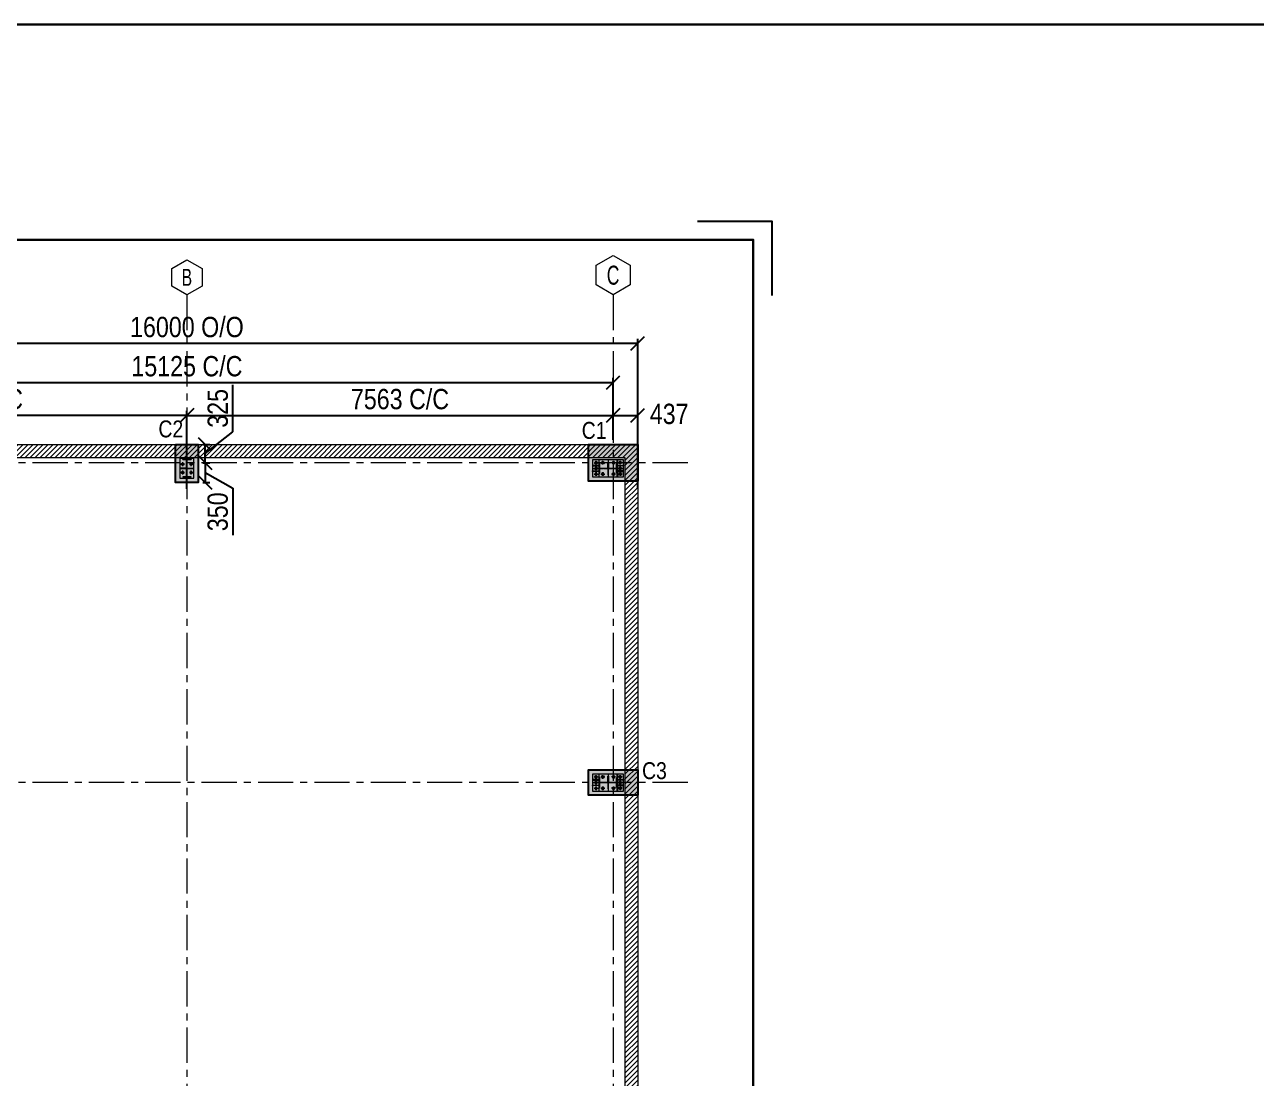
# Model space of a CAD drawing. Header units: inches. Extents: x 683042 to 921062, y -316188 to -5771.
# Drawn here: x 817568 to 839426, y -74270 to -55575 of the extents above; entities that cross this region are included whole.
import ezdxf
from ezdxf.enums import TextEntityAlignment as Align

# ---------------------------------------------------------------- set-up
doc = ezdxf.new("R2010")
doc.units = ezdxf.units.IN
doc.header["$MEASUREMENT"] = 0
doc.linetypes.add('CENTER', pattern=[2, 1.25, -0.25, 0.25, -0.25])
for name, color, linetype, lineweight in [('CENTER LINE.(FSH)', 10, 'CENTER', 0), ('R-FOUND', 97, 'Continuous', 30), ('R-text', 7, 'Continuous', 30), ('TEXT-2 CHIRAG', 6, 'Continuous', 9)]:
    doc.layers.add(name, color=color, linetype=linetype, lineweight=lineweight)
for name, color, linetype in [('DETAIL-A', 41, 'Continuous'), ('R-column', 5, 'Continuous'), ('WALL', 30, 'Continuous')]:
    doc.layers.add(name, color=color, linetype=linetype)
doc.styles.add('ROMAND', font='swissc.ttf')
doc.dimstyles.new('CHIRAG', dxfattribs={"dimscale": 80, "dimtxt": 2.5, "dimasz": 2, "dimexe": 1, "dimexo": 1, "dimgap": 1, "dimtad": 0, "dimdec": 0, "dimzin": 0, "dimdsep": 46, "dimtxsty": 'ROMAND', "dimblk": 'OBLIQUE', "dimcen": 1, "dimclrd": 8, "dimclre": 8, "dimclrt": 256, "dimadec": 0, "dimazin": 0, "dimtfac": 1, "dimtdec": 0, "dimtmove": 0, "dimatfit": 3, "dimfxl": 15, "dimtolj": 1, "dimtzin": 0, "dimlwd": -1, "dimlwe": -1, "dimarcsym": 1})

# ---------------------------------------------------------------- blocks, each defined once
blk = doc.blocks.new('A$C168B1277')
at = {"lineweight": 5}
h = blk.add_hatch(color=3, dxfattribs=at)
h.dxf.hatch_style = 1
h.paths.add_polyline_path([(50, 331), (200, 331), (200, 325), (50, 325)])
h = blk.add_hatch(color=3, dxfattribs=at)
h.dxf.hatch_style = 1
h.paths.add_polyline_path([(128, 25), (128, 325), (122, 325), (122, 25)])
h = blk.add_hatch(color=3, dxfattribs=at)
h.dxf.hatch_style = 1
h.paths.add_polyline_path([(50, 19), (200, 19), (200, 25), (50, 25)])
at = {"layer": 'DETAIL-A', "lineweight": 5}
h = blk.add_hatch(color=256, dxfattribs=at)
h.dxf.hatch_style = 1
h.paths.add_polyline_path([(122, 171), (10, 171), (10, 179), (122, 179)])
h = blk.add_hatch(color=256, dxfattribs=at)
h.dxf.hatch_style = 1
h.paths.add_polyline_path([(128, 171), (240, 171), (240, 179), (128, 179)])
at = {"linetype": 'CENTER', "lineweight": 5}
blk.add_line((125, 0), (125, 350), dxfattribs=at)
at = {"lineweight": 5}
for points in [[(10, 171), (122, 171), (122, 179), (10, 179)], [(240, 171), (128, 171), (128, 179), (240, 179)]]:
    blk.add_lwpolyline(points, close=True, dxfattribs=at)
at = {"layer": 'DETAIL-A', "lineweight": 5}
for p, q in [((82, 250), (18, 250)), ((50, 215), (50, 285)), ((232, 250), (168, 250)), ((200, 215), (200, 285)), ((82, 100), (18, 100)), ((50, 65), (50, 135)), ((232, 100), (168, 100)), ((200, 65), (200, 135))]:
    blk.add_line(p, q, dxfattribs=at)
at = {"layer": 'DETAIL-A', "linetype": 'CENTER', "lineweight": 5, "ltscale": 20}
for p, q in [((125, 350), (125, 0)), ((0, 175), (250, 175))]:
    blk.add_line(p, q, dxfattribs=at)
at = {"layer": 'DETAIL-A', "color": 1, "lineweight": 5}
blk.add_lwpolyline([(250, 0), (250, 350), (0, 350), (0, 0)], close=True, dxfattribs=at)
at = {"layer": 'DETAIL-A', "lineweight": 5}
for points in [[(30, 262), (50, 273), (70, 261), (70, 238), (50, 227), (30, 239)], [(180, 262), (200, 273), (220, 261), (220, 238), (200, 227), (180, 239)], [(30, 112), (50, 123), (70, 111), (70, 88), (50, 77), (30, 89)], [(180, 112), (200, 123), (220, 111), (220, 88), (200, 77), (180, 89)]]:
    blk.add_lwpolyline(points, close=True, dxfattribs=at)
at = {"layer": 'DETAIL-A', "color": 3, "lineweight": 5}
for points in [[(50, 331), (200, 331), (200, 325), (50, 325)], [(128, 25), (128, 325), (122, 325), (122, 25)], [(50, 19), (200, 19), (200, 25), (50, 25)]]:
    blk.add_lwpolyline(points, close=True, dxfattribs=at)
at = {"layer": 'DETAIL-A', "lineweight": 5}
for centre, radius in [((50, 250), 20), ((50, 250), 12), ((200, 250), 20), ((200, 250), 12), ((50, 100), 20), ((50, 100), 12), ((200, 100), 20), ((200, 100), 12)]:
    blk.add_circle(centre, radius, dxfattribs=at)
blk = doc.blocks.new('A$C153212E7')
at = {"lineweight": 5}
h = blk.add_hatch(color=256, dxfattribs=at)
h.dxf.hatch_style = 1
h.paths.add_polyline_path([(109, 300), (109, 0), (117, 0), (117, 300)])
h = blk.add_hatch(color=3, dxfattribs=at)
h.dxf.hatch_style = 1
h.paths.add_polyline_path([(117, 238), (117, 63), (125, 63), (125, 238)])
h.paths.add_polyline_path([(125, 147), (425, 147), (425, 153), (125, 153)])
h.paths.add_polyline_path([(433, 238), (433, 63), (425, 63), (425, 238)])
h = blk.add_hatch(color=256, dxfattribs=at)
h.dxf.hatch_style = 1
h.paths.add_polyline_path([(279, 153), (279, 262), (271, 262), (271, 153)])
h = blk.add_hatch(color=256, dxfattribs=at)
h.dxf.hatch_style = 1
h.paths.add_polyline_path([(441, 300), (441, 0), (433, 0), (433, 300)])
h = blk.add_hatch(color=256, dxfattribs=at)
h.dxf.hatch_style = 1
h.paths.add_polyline_path([(109, 204), (0, 204), (0, 196), (109, 196)])
h = blk.add_hatch(color=256, dxfattribs=at)
h.dxf.hatch_style = 1
h.paths.add_polyline_path([(109, 96), (0, 96), (0, 104), (109, 104)])
h = blk.add_hatch(color=256, dxfattribs=at)
h.dxf.hatch_style = 1
h.paths.add_polyline_path([(279, 147), (279, 38), (271, 38), (271, 147)])
h = blk.add_hatch(color=256, dxfattribs=at)
h.dxf.hatch_style = 1
h.paths.add_polyline_path([(441, 204), (550, 204), (550, 196), (441, 196)])
h = blk.add_hatch(color=256, dxfattribs=at)
h.dxf.hatch_style = 1
h.paths.add_polyline_path([(441, 96), (550, 96), (550, 104), (441, 104)])
blk.add_line((75, 150), (475, 150), dxfattribs=at)
at = {"color": 1, "lineweight": 5}
blk.add_lwpolyline([(0, 300), (550, 300), (550, 0), (0, 0)], close=True, dxfattribs=at)
at = {"lineweight": 5}
for points in [[(109, 300), (109, 0), (117, 0), (117, 300)], [(279, 153), (279, 262), (271, 262), (271, 153)], [(441, 300), (441, 0), (433, 0), (433, 300)], [(109, 204), (0, 204), (0, 196), (109, 196)], [(109, 96), (0, 96), (0, 104), (109, 104)], [(279, 147), (279, 38), (271, 38), (271, 147)], [(441, 204), (550, 204), (550, 196), (441, 196)], [(441, 96), (550, 96), (550, 104), (441, 104)]]:
    blk.add_lwpolyline(points, close=True, dxfattribs=at)
blk.add_circle((275, 150), 3, dxfattribs=at)
at = {"layer": 'DETAIL-A', "lineweight": 5}
for p, q in [((25, 250), (95, 250)), ((60, 218), (60, 282)), ((145, 250), (215, 250)), ((180, 218), (180, 282)), ((405, 250), (335, 250)), ((370, 218), (370, 282)), ((525, 250), (455, 250)), ((490, 218), (490, 282)), ((25, 150), (95, 150)), ((25, 50), (95, 50)), ((60, 118), (60, 182)), ((60, 82), (60, 18)), ((145, 50), (215, 50)), ((180, 82), (180, 18)), ((405, 50), (335, 50)), ((370, 82), (370, 18)), ((525, 150), (455, 150)), ((525, 50), (455, 50)), ((490, 118), (490, 182)), ((490, 82), (490, 18))]:
    blk.add_line(p, q, dxfattribs=at)
at = {"layer": 'DETAIL-A', "linetype": 'CENTER', "lineweight": 5, "ltscale": 20}
for p, q in [((275, 300), (275, 0)), ((550, 150), (0, 150))]:
    blk.add_line(p, q, dxfattribs=at)
at = {"layer": 'DETAIL-A', "lineweight": 5}
for points in [[(72, 270), (83, 250), (71, 230), (48, 230), (37, 250), (49, 270)], [(192, 270), (203, 250), (191, 230), (168, 230), (157, 250), (169, 270)], [(358, 270), (347, 250), (359, 230), (382, 230), (393, 250), (381, 270)], [(478, 270), (467, 250), (479, 230), (502, 230), (513, 250), (501, 270)], [(72, 170), (83, 150), (71, 130), (48, 130), (37, 150), (49, 170)], [(72, 30), (83, 50), (71, 70), (48, 70), (37, 50), (49, 30)], [(192, 30), (203, 50), (191, 70), (168, 70), (157, 50), (169, 30)], [(358, 30), (347, 50), (359, 70), (382, 70), (393, 50), (381, 30)], [(478, 170), (467, 150), (479, 130), (502, 130), (513, 150), (501, 170)], [(478, 30), (467, 50), (479, 70), (502, 70), (513, 50), (501, 30)]]:
    blk.add_lwpolyline(points, close=True, dxfattribs=at)
at = {"layer": 'DETAIL-A', "color": 3, "lineweight": 5}
for points in [[(117, 238), (117, 63), (125, 63), (125, 238)], [(433, 238), (433, 63), (425, 63), (425, 238)], [(125, 147), (425, 147), (425, 153), (125, 153)]]:
    blk.add_lwpolyline(points, close=True, dxfattribs=at)
at = {"layer": 'DETAIL-A', "lineweight": 5}
for centre, radius in [((60, 250), 20), ((60, 250), 12), ((180, 250), 20), ((180, 250), 12), ((370, 250), 20), ((370, 250), 12), ((490, 250), 20), ((490, 250), 12), ((60, 150), 20), ((60, 50), 20), ((60, 150), 12), ((60, 50), 12), ((180, 50), 20), ((180, 50), 12), ((370, 50), 20), ((370, 50), 12), ((490, 150), 20), ((490, 50), 20), ((490, 150), 12), ((490, 50), 12)]:
    blk.add_circle(centre, radius, dxfattribs=at)
blk = doc.blocks.new('COL')
at = {"layer": 'R-column'}
h = blk.add_hatch(color=256, dxfattribs=at)
h.dxf.hatch_style = 1
h.paths.add_polyline_path([(727141, -69770), (726266, -69770), (726266, -69120), (727141, -69120)])
h = blk.add_hatch(color=256, dxfattribs=at)
h.dxf.hatch_style = 1
h.paths.add_polyline_path([(734066, -69120), (734466, -69120), (734466, -69795), (734066, -69795)])
h = blk.add_hatch(color=256, dxfattribs=at)
h.dxf.hatch_style = 1
h.paths.add_polyline_path([(742266, -69770), (741391, -69770), (741391, -69120), (742266, -69120)])
h = blk.add_hatch(color=256, dxfattribs=at)
h.dxf.hatch_style = 1
h.paths.add_polyline_path([(727141, -75345), (726266, -75345), (726266, -74895), (727141, -74895)])
h = blk.add_hatch(color=256, dxfattribs=at)
h.dxf.hatch_style = 1
h.paths.add_polyline_path([(742266, -75345), (741391, -75345), (741391, -74895), (742266, -74895)])
h = blk.add_hatch(color=256, dxfattribs=at)
h.dxf.hatch_style = 1
h.paths.add_polyline_path([(727141, -81345), (726266, -81345), (726266, -80895), (727141, -80895)])
h = blk.add_hatch(color=256, dxfattribs=at)
h.dxf.hatch_style = 1
h.paths.add_polyline_path([(742266, -81345), (741391, -81345), (741391, -80895), (742266, -80895)])
h = blk.add_hatch(color=256, dxfattribs=at)
h.dxf.hatch_style = 1
h.paths.add_polyline_path([(727141, -87345), (726266, -87345), (726266, -86895), (727141, -86895)])
h = blk.add_hatch(color=256, dxfattribs=at)
h.dxf.hatch_style = 1
h.paths.add_polyline_path([(742266, -87345), (741391, -87345), (741391, -86895), (742266, -86895)])
h = blk.add_hatch(color=256, dxfattribs=at)
h.dxf.hatch_style = 1
h.paths.add_polyline_path([(734066, -92445), (734466, -92445), (734466, -93120), (734066, -93120)])
h = blk.add_hatch(color=256, dxfattribs=at)
h.dxf.hatch_style = 1
h.paths.add_polyline_path([(727141, -92470), (726266, -92470), (726266, -93120), (727141, -93120)])
h = blk.add_hatch(color=256, dxfattribs=at)
h.dxf.hatch_style = 1
h.paths.add_polyline_path([(742266, -92470), (741391, -92470), (741391, -93120), (742266, -93120)])
for points in [[(727141, -69770), (726266, -69770), (726266, -69120), (727141, -69120)], [(734066, -69120), (734466, -69120), (734466, -69795), (734066, -69795)], [(742266, -69770), (741391, -69770), (741391, -69120), (742266, -69120)], [(727141, -75345), (726266, -75345), (726266, -74895), (727141, -74895)], [(742266, -75345), (741391, -75345), (741391, -74895), (742266, -74895)], [(727141, -81345), (726266, -81345), (726266, -80895), (727141, -80895)], [(742266, -81345), (741391, -81345), (741391, -80895), (742266, -80895)], [(727141, -87345), (726266, -87345), (726266, -86895), (727141, -86895)], [(742266, -87345), (741391, -87345), (741391, -86895), (742266, -86895)], [(734066, -92445), (734466, -92445), (734466, -93120), (734066, -93120)], [(727141, -92470), (726266, -92470), (726266, -93120), (727141, -93120)], [(742266, -92470), (741391, -92470), (741391, -93120), (742266, -93120)]]:
    blk.add_lwpolyline(points, close=True, dxfattribs=at)
blk = doc.blocks.new('_Oblique')
at = {"color": 0, "linetype": 'ByBlock', "lineweight": -2}
blk.add_line((-0.5, -0.5), (0.5, 0.5), dxfattribs=at)
blk = doc.blocks.new('*D193')
at = {"color": 8, "linetype": 'Continuous', "transparency": 16777216}
for p, q in [((820728, -63348), (820852, -63348)), ((820728, -63698), (820852, -63698))]:
    blk.add_line(p, q, dxfattribs=at)
at = {"color": 8, "transparency": 16777216}
for p, q in [((820772, -63348), (820772, -63698)), ((820772, -63523), (821261, -63801)), ((821261, -63801), (821261, -64635))]:
    blk.add_line(p, q, dxfattribs=at)
at = {"layer": 'Defpoints', "color": 0, "transparency": 16777216}
for p in [(820648, -63348), (820648, -63698), (820772, -63698)]:
    blk.add_point(p, dxfattribs=at)
at = {"color": 8, "transparency": 16777216, "xscale": 240, "yscale": 240, "zscale": 240}
for p, rotation in [((820772, -63348), 90), ((820772, -63698), 270)]:
    blk.add_blockref('_Oblique', p, dxfattribs=dict(at, rotation=rotation))
at = {"lineweight": 5, "transparency": 16777216, "insert": (820996, -64218), "char_height": 360, "attachment_point": 5, "rotation": 90, "style": 'ROMAND'}
blk.add_mtext('\\A1;350', dxfattribs=at)
blk = doc.blocks.new('*D194')
at = {"color": 8, "transparency": 16777216}
for p, q in [((821262, -62798), (821262, -61968)), ((820772, -63186), (821262, -62798)), ((820772, -63348), (820772, -63023))]:
    blk.add_line(p, q, dxfattribs=at)
at = {"color": 8, "linetype": 'Continuous', "transparency": 16777216}
for p, q in [((820728, -63023), (820852, -63023)), ((820728, -63348), (820852, -63348))]:
    blk.add_line(p, q, dxfattribs=at)
at = {"layer": 'Defpoints', "color": 0, "transparency": 16777216}
for p in [(820648, -63023), (820772, -63023), (820648, -63348)]:
    blk.add_point(p, dxfattribs=at)
at = {"color": 8, "transparency": 16777216, "xscale": 240, "yscale": 240, "zscale": 240}
for p, rotation in [((820772, -63023), 90), ((820772, -63348), 270)]:
    blk.add_blockref('_Oblique', p, dxfattribs=dict(at, rotation=rotation))
at = {"lineweight": 5, "transparency": 16777216, "insert": (820997, -62383), "char_height": 360, "attachment_point": 5, "rotation": 90, "style": 'ROMAND'}
blk.add_mtext('\\A1;325', dxfattribs=at)
blk = doc.blocks.new('*D206')
at = {"color": 8, "linetype": 'Continuous', "transparency": 16777216}
for p, q in [((820448, -63811), (820448, -62428)), ((828011, -62943), (828011, -62428))]:
    blk.add_line(p, q, dxfattribs=at)
at = {"color": 8, "transparency": 16777216}
blk.add_line((820448, -62508), (828011, -62508), dxfattribs=at)
at = {"layer": 'Defpoints', "color": 0, "transparency": 16777216}
for p in [(828011, -62508), (828011, -63023), (820448, -63891)]:
    blk.add_point(p, dxfattribs=at)
at = {"color": 8, "transparency": 16777216, "xscale": 240, "yscale": 240, "zscale": 240, "rotation": 180}
blk.add_blockref('_Oblique', (820448, -62508), dxfattribs=at)
at = {"color": 8, "transparency": 16777216, "xscale": 240, "yscale": 240, "zscale": 240}
blk.add_blockref('_Oblique', (828011, -62508), dxfattribs=at)
at = {"lineweight": 5, "transparency": 16777216, "insert": (824229, -62221), "char_height": 360, "attachment_point": 5, "style": 'ROMAND'}
blk.add_mtext('\\A1;7563 C/C', dxfattribs=at)
blk = doc.blocks.new('*D195')
at = {"color": 8, "linetype": 'Continuous', "transparency": 16777216}
for p, q in [((812886, -63218), (812886, -61843)), ((828011, -62943), (828011, -61843))]:
    blk.add_line(p, q, dxfattribs=at)
at = {"color": 8, "transparency": 16777216}
blk.add_line((812886, -61923), (828011, -61923), dxfattribs=at)
at = {"layer": 'Defpoints', "color": 0, "transparency": 16777216}
for p in [(828011, -61923), (828011, -63023), (812886, -63298)]:
    blk.add_point(p, dxfattribs=at)
at = {"color": 8, "transparency": 16777216, "xscale": 240, "yscale": 240, "zscale": 240, "rotation": 180}
blk.add_blockref('_Oblique', (812886, -61923), dxfattribs=at)
at = {"color": 8, "transparency": 16777216, "xscale": 240, "yscale": 240, "zscale": 240}
blk.add_blockref('_Oblique', (828011, -61923), dxfattribs=at)
at = {"lineweight": 5, "transparency": 16777216, "insert": (820448, -61637), "char_height": 360, "attachment_point": 5, "style": 'ROMAND'}
blk.add_mtext('\\A1;15125 C/C', dxfattribs=at)
blk = doc.blocks.new('*D196')
at = {"color": 8, "linetype": 'Continuous', "transparency": 16777216}
for p, q in [((812448, -63811), (812448, -61149)), ((828448, -63811), (828448, -61149))]:
    blk.add_line(p, q, dxfattribs=at)
at = {"color": 8, "transparency": 16777216}
blk.add_line((812448, -61229), (828448, -61229), dxfattribs=at)
at = {"layer": 'Defpoints', "color": 0, "transparency": 16777216}
for p in [(828448, -61229), (812448, -63891), (828448, -63891)]:
    blk.add_point(p, dxfattribs=at)
at = {"color": 8, "transparency": 16777216, "xscale": 240, "yscale": 240, "zscale": 240, "rotation": 180}
blk.add_blockref('_Oblique', (812448, -61229), dxfattribs=at)
at = {"color": 8, "transparency": 16777216, "xscale": 240, "yscale": 240, "zscale": 240}
blk.add_blockref('_Oblique', (828448, -61229), dxfattribs=at)
at = {"lineweight": 5, "transparency": 16777216, "insert": (820448, -60942), "char_height": 360, "attachment_point": 5, "style": 'ROMAND'}
blk.add_mtext('\\A1;16000 O/O', dxfattribs=at)
blk = doc.blocks.new('A$C1E9A2F94')
at = {"layer": 'TEXT-2 CHIRAG', "color": 10}
blk.add_lwpolyline([(2.17, 5.34), (-0.29, 3.92), (-0.29, 1.08), (2.17, -0.34), (4.63, 1.08), (4.63, 3.92)], close=True, dxfattribs=at)
at = {"layer": 'TEXT-2 CHIRAG', "color": 7, "style": 'ROMAND', "width": 0.8}
blk.add_attdef('A', text='', height=2.5, dxfattribs=at).set_placement((2.17, 2.5), align=Align.MIDDLE)
blk = doc.blocks.new('*D203')
at = {"color": 8, "linetype": 'Continuous', "transparency": 16777216}
for p, q in [((812886, -63218), (812886, -62428)), ((820448, -63811), (820448, -62428))]:
    blk.add_line(p, q, dxfattribs=at)
at = {"color": 8, "transparency": 16777216}
blk.add_line((820448, -62508), (812886, -62508), dxfattribs=at)
at = {"layer": 'Defpoints', "color": 0, "transparency": 16777216}
for p in [(812886, -62508), (812886, -63298), (820448, -63891)]:
    blk.add_point(p, dxfattribs=at)
at = {"color": 8, "transparency": 16777216, "xscale": 240, "yscale": 240, "zscale": 240, "rotation": 180}
blk.add_blockref('_Oblique', (812886, -62508), dxfattribs=at)
at = {"color": 8, "transparency": 16777216, "xscale": 240, "yscale": 240, "zscale": 240}
blk.add_blockref('_Oblique', (820448, -62508), dxfattribs=at)
at = {"lineweight": 5, "transparency": 16777216, "insert": (816667, -62221), "char_height": 360, "attachment_point": 5, "style": 'ROMAND'}
blk.add_mtext('\\A1;7563 C/C', dxfattribs=at)
blk = doc.blocks.new('*D240')
at = {"color": 8, "linetype": 'Continuous', "transparency": 16777216}
for p, q in [((828012, -62943), (828012, -62428)), ((828448, -62943), (828448, -62428))]:
    blk.add_line(p, q, dxfattribs=at)
at = {"color": 8, "transparency": 16777216}
blk.add_line((828012, -62508), (828448, -62508), dxfattribs=at)
at = {"layer": 'Defpoints', "color": 0, "transparency": 16777216}
for p in [(828448, -62508), (828012, -63023), (828448, -63023)]:
    blk.add_point(p, dxfattribs=at)
at = {"color": 8, "transparency": 16777216, "xscale": 240, "yscale": 240, "zscale": 240, "rotation": 180}
blk.add_blockref('_Oblique', (828012, -62508), dxfattribs=at)
at = {"color": 8, "transparency": 16777216, "xscale": 240, "yscale": 240, "zscale": 240}
blk.add_blockref('_Oblique', (828448, -62508), dxfattribs=at)
at = {"lineweight": 5, "transparency": 16777216, "insert": (829006, -62483), "char_height": 360, "attachment_point": 5, "style": 'ROMAND'}
blk.add_mtext('\\A1;437', dxfattribs=at)

msp = doc.modelspace()

# ---------------------------------------------------------------- hatches: boundary and pattern name
at = {"lineweight": 5}
h = msp.add_hatch(dxfattribs=at)
h.set_pattern_fill('ANSI31', color=8, scale=500)
h.set_pattern_definition([(45, (88971.894, 25203.18), (-44.194174, 44.194174), [])])
h.paths.add_polyline_path([(812448.068, -63023.059), (828448.068, -63023.059), (828448.068, -87023.059), (812448.068, -87023.059)])
h.paths.add_polyline_path([(812678.068, -63253.059), (828218.068, -63253.059), (828218.068, -86793.059), (812678.068, -86793.059)], flags=16)

# ---------------------------------------------------------------- linework, layer by layer
msp.add_lwpolyline([(829507.79, -59060.719), (830826.672, -59060.719), (830826.672, -60379.601)])
at = {"color": 1, "lineweight": 30}
msp.add_lwpolyline([(830496.951, -92524.94), (807066.126, -92524.94), (807066.126, -59390.439), (830496.951, -59390.439)], close=True, dxfattribs=at)
at = {"layer": 'CENTER LINE.(FSH)', "lineweight": 5, "ltscale": 500}
for p, q in [((820448.068, -60367.889), (820448.068, -87549.671)), ((828010.627, -60367.889), (828010.627, -87549.671)), ((829334.529, -63348.059), (808278.266, -63348.059)), ((829334.529, -69023.059), (808278.266, -69023.059))]:
    msp.add_line(p, q, dxfattribs=at)
at = {"layer": 'R-FOUND'}
msp.add_lwpolyline([(797840.852, -55574.837), (921062.027, -55574.837), (921062.027, -127661.052), (797840.852, -127661.052)], close=True, dxfattribs=at)
at = {"layer": 'WALL', "lineweight": 5}
for points in [[(812448.068, -63023.059), (828448.068, -63023.059), (828448.068, -87023.059), (812448.068, -87023.059)], [(812678.068, -63253.059), (828218.068, -63253.059), (828218.068, -86793.059), (812678.068, -86793.059)]]:
    msp.add_lwpolyline(points, close=True, dxfattribs=at)

# ---------------------------------------------------------------- block references
at = {"lineweight": 5}
msp.add_blockref('A$C168B1277', (820323.068, -63623.059), dxfattribs=at)
at = {"lineweight": 5, "xscale": -1}
for p in [(828198.068, -63598.059), (828198.068, -69173.059)]:
    msp.add_blockref('A$C153212E7', p, dxfattribs=at)
at = {"layer": 'R-column'}
msp.add_blockref('COL', (86182.214, 6097.354), dxfattribs=at)
at = {"layer": 'TEXT-2 CHIRAG', "lineweight": 5, "ltscale": 5}
ref = msp.add_blockref('A$C1E9A2F94', (827744.723, -59712.675), dxfattribs=dict(at, xscale=-122.6688403769345, yscale=122.6688403769345, zscale=122.6688403769345, rotation=180))
ref.add_attrib('A', 'C', dxfattribs={"color": 7, "lineweight": 0, "height": 337.5, "style": 'ROMAND', "width": 0.8}).set_placement((828010.627, -60019.714), align=Align.MIDDLE)
ref = msp.add_blockref('A$C1E9A2F94', (820211.709, -59785.477), dxfattribs=dict(at, xscale=-109.0389692239418, yscale=109.0389692239418, zscale=109.0389692239418, rotation=180))
ref.add_attrib('A', 'B', dxfattribs={"color": 7, "lineweight": 0, "height": 300, "style": 'ROMAND', "width": 0.8}).set_placement((820448.068, -60058.401), align=Align.MIDDLE)

# ---------------------------------------------------------------- texts
at = {"layer": 'R-text', "lineweight": 5, "char_height": 300, "attachment_point": 5, "style": 'ROMAND'}
for s, insert, width in [('\\A1;C2', (820162.047, -62750.143), 335.03611), ('\\A1;C1', (827673.67, -62775.998), 286.62939), ('\\A1;C3', (828744.716, -68812.865), 286.62939)]:
    msp.add_mtext(s, dxfattribs=dict(at, insert=insert, width=width))

# ---------------------------------------------------------------- dimensions: what is measured, and where the dimension line sits
at = {"lineweight": 5}
for base, p1, p2, text, picture, middle in [((828448.068, -61228.751), (812448.068, -63890.896), (828448.068, -63890.896), '<> O/O', '*D196', (820448.068, -60942.218)), ((828010.627, -61923.256), (812885.508, -63298.059), (828010.627, -63023.059), '<> C/C', '*D195', (820448.068, -61636.723)), ((828010.627, -62507.991), (820448.068, -63890.896), (828010.627, -63023.059), '<> C/C', '*D206', (824229.348, -62221.459))]:
    dim = msp.add_linear_dim(base=base, p1=p1, p2=p2, text=text, dimstyle='CHIRAG', override={"dimtxt": 4.5, "dimasz": 3, "dimtad": 1, "dimtmove": 1}, dxfattribs=at)
    dim.commit()
    dim.dimension.update_dxf_attribs({"geometry": picture, "text_midpoint": middle})
dim = msp.add_linear_dim(base=(812885.508, -62507.991), p1=(820448.068, -63890.896), p2=(812885.508, -63298.059), angle=180, text='<> C/C', dimstyle='CHIRAG', override={"dimtxt": 4.5, "dimasz": 3, "dimtad": 1, "dimtmove": 1}, dxfattribs=at)
dim.commit()
dim.dimension.update_dxf_attribs({"geometry": '*D203', "text_midpoint": (816666.788, -62221.459)})
for base, p2, angle, picture, middle in [((820771.878, -63023.059), (820648.068, -63023.059), 90, '*D194', (821261.93, -62718.472)), ((820771.878, -63698.059), (820648.068, -63698.059), 270, '*D193', (821260.994, -63880.821))]:
    dim = msp.add_linear_dim(base=base, p1=(820648.068, -63348.059), p2=p2, angle=angle, dimstyle='CHIRAG', override={"dimtxt": 4.5, "dimasz": 3, "dimtad": 1, "dimtmove": 1}, dxfattribs=at)
    dim.commit()
    dim.dimension.update_dxf_attribs({"geometry": picture, "text_midpoint": middle, "dimtype": 161})
dim = msp.add_linear_dim(base=(828448.067762035, -62507.991121539), p1=(828011.567762035, -63023.058895923), p2=(828448.067762035, -63023.058895923), dimstyle='CHIRAG', override={"dimtxt": 4.5, "dimasz": 3, "dimtad": 1, "dimtmove": 1}, dxfattribs=at)
dim.commit()
dim.dimension.update_dxf_attribs({"geometry": '*D240', "text_midpoint": (829006.281505443, -62747.259257005), "dimtype": 160})

doc.saveas('drawing.dxf')
